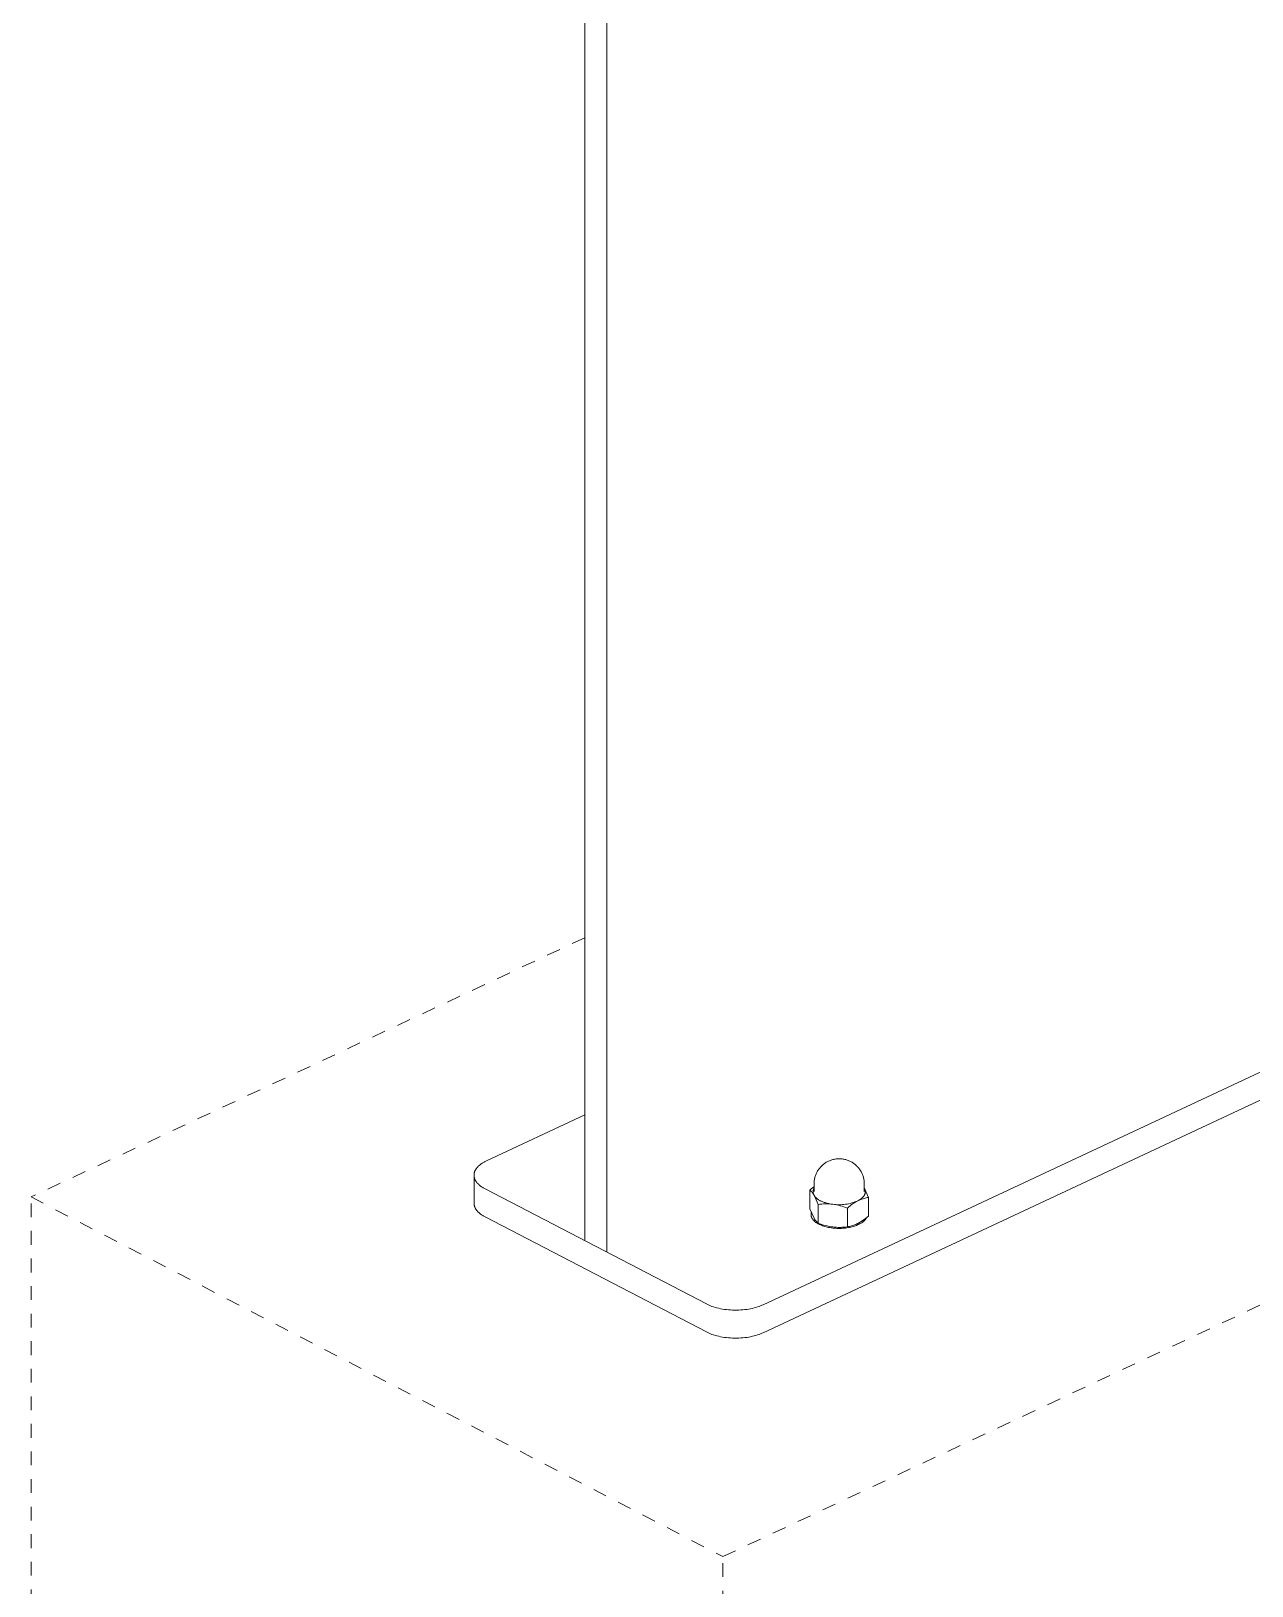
# Model space of a CAD drawing. Header units: inches. Extents: x -11 to 189, y -7 to 133.
# Drawn here: x 166.21 to 175.07, y 37.36 to 48.64 of the extents above; entities that cross this region are included whole.
import ezdxf

# ---------------------------------------------------------------- set-up
doc = ezdxf.new("R2010")
doc.units = ezdxf.units.IN
doc.linetypes.add('HIDDEN', pattern=[1.905, 1.27, -0.635])
doc.layers.add('ZANO_R', color=7, linetype='Continuous', lineweight=0)
doc.layers.add('ZANO_R_przerywana', color=250, linetype='HIDDEN', lineweight=0)

msp = doc.modelspace()

# ---------------------------------------------------------------- linework, layer by layer
at = {"layer": 'ZANO_R'}
for p, q in [((170.22603, 39.86345), (170.22603, 49.85815)), ((170.38663, 49.77465), (170.38663, 39.77995)), ((171.52165, 39.39885), (180.61835, 43.65811)), ((180.61835, 43.45518), (171.52165, 39.19592)), ((170.22603, 40.77599), (169.51411, 40.44265)), ((169.43487, 40.37854), (169.43593, 40.38029)), ((169.43593, 40.38029), (169.43704, 40.38204)), ((169.43704, 40.38204), (169.43818, 40.38377)), ((169.43818, 40.38377), (169.43937, 40.38549)), ((169.43937, 40.38549), (169.4406, 40.38721)), ((169.4406, 40.38721), (169.44187, 40.38891)), ((169.44187, 40.38891), (169.44319, 40.3906)), ((169.44319, 40.3906), (169.44454, 40.39228)), ((169.44454, 40.39228), (169.44736, 40.39559)), ((169.44736, 40.39559), (169.45033, 40.39886)), ((169.45033, 40.39886), (169.45345, 40.40207)), ((169.45345, 40.40207), (169.45672, 40.40523)), ((169.45672, 40.40523), (169.46012, 40.40833)), ((169.46012, 40.40833), (169.46365, 40.41137)), ((169.46365, 40.41137), (169.4673, 40.41434)), ((169.4673, 40.41434), (169.47108, 40.41725)), ((169.47108, 40.41725), (169.47497, 40.4201)), ((169.47497, 40.4201), (169.47897, 40.42288)), ((169.47897, 40.42288), (169.48306, 40.4256)), ((169.48306, 40.4256), (169.48726, 40.42824)), ((169.48726, 40.42824), (169.49154, 40.43082)), ((169.49154, 40.43082), (169.49591, 40.43333)), ((169.49591, 40.43333), (169.50036, 40.43576)), ((169.50036, 40.43576), (169.50488, 40.43813)), ((169.50488, 40.43813), (169.50946, 40.44043)), ((169.50946, 40.44043), (169.51411, 40.44265)), ((171.91954, 40.37503), (171.92311, 40.38029)), ((171.92311, 40.38029), (171.92687, 40.38543)), ((171.92687, 40.38543), (171.9308, 40.39043)), ((171.9308, 40.39043), (171.9349, 40.39528)), ((171.9349, 40.39528), (171.93916, 40.4)), ((171.93916, 40.4), (171.94359, 40.40456)), ((171.94359, 40.40456), (171.94818, 40.40896)), ((171.94818, 40.40896), (171.95291, 40.4132)), ((171.95291, 40.4132), (171.9578, 40.41728)), ((171.9578, 40.41728), (171.96282, 40.42118)), ((171.96282, 40.42118), (171.96797, 40.4249)), ((171.96797, 40.4249), (171.97325, 40.42844)), ((171.97325, 40.42844), (171.97865, 40.4318)), ((171.97865, 40.4318), (171.98417, 40.43496)), ((171.98417, 40.43496), (171.98979, 40.43793)), ((171.98979, 40.43793), (171.99551, 40.44071)), ((171.99551, 40.44071), (172.00132, 40.44328)), ((172.00132, 40.44328), (172.00722, 40.44565)), ((172.00722, 40.44565), (172.0132, 40.44781)), ((172.0132, 40.44781), (172.01926, 40.44976)), ((172.01926, 40.44976), (172.02537, 40.45149)), ((172.02537, 40.45149), (172.03154, 40.45302)), ((172.03154, 40.45302), (172.03777, 40.45432)), ((172.03777, 40.45432), (172.04403, 40.45541)), ((172.04403, 40.45541), (172.05033, 40.45628)), ((172.05033, 40.45628), (172.05665, 40.45693)), ((172.05665, 40.45693), (172.063, 40.45736)), ((172.063, 40.45736), (172.06935, 40.45757)), ((172.06935, 40.45757), (172.07571, 40.45756)), ((172.07571, 40.45756), (172.08206, 40.45732)), ((172.08206, 40.45732), (172.0884, 40.45686)), ((172.0884, 40.45686), (172.09473, 40.45618)), ((172.09474, 40.45618), (172.10095, 40.4553)), ((172.10095, 40.4553), (172.10713, 40.4542)), ((172.10713, 40.4542), (172.11327, 40.45289)), ((172.11327, 40.45289), (172.11936, 40.45136)), ((172.11936, 40.45136), (172.1254, 40.44963)), ((172.1254, 40.44963), (172.13137, 40.44769)), ((172.13137, 40.44769), (172.13727, 40.44555)), ((172.13727, 40.44555), (172.14309, 40.44321)), ((172.14309, 40.44321), (172.14883, 40.44067)), ((172.14883, 40.44067), (172.15448, 40.43793)), ((172.15448, 40.43793), (172.16003, 40.435)), ((172.16003, 40.435), (172.16547, 40.43187)), ((172.16547, 40.43187), (172.17081, 40.42857)), ((172.17081, 40.42857), (172.17603, 40.42508)), ((172.17603, 40.42508), (172.18112, 40.42141)), ((172.18112, 40.42141), (172.18609, 40.41757)), ((172.18609, 40.41757), (172.19092, 40.41356)), ((172.19092, 40.41356), (172.19561, 40.40939)), ((172.19561, 40.40939), (172.20015, 40.40506)), ((172.20015, 40.40506), (172.20454, 40.40058)), ((172.20454, 40.40058), (172.20878, 40.39594)), ((172.20878, 40.39594), (172.21285, 40.39117)), ((172.21285, 40.39117), (172.21675, 40.38625)), ((172.21675, 40.38625), (172.22049, 40.38121)), ((172.22049, 40.38121), (172.22405, 40.37603)), ((169.42322, 40.33831), (169.42324, 40.34017)), ((169.42324, 40.33645), (169.42322, 40.33831)), ((169.42322, 40.13537), (169.42322, 40.33827)), ((169.42324, 40.34017), (169.42332, 40.34204)), ((169.42331, 40.33459), (169.42324, 40.33645)), ((169.42344, 40.33273), (169.42331, 40.33459)), ((169.42332, 40.34204), (169.42344, 40.3439)), ((169.42344, 40.3439), (169.42361, 40.34576)), ((169.4236, 40.33087), (169.42344, 40.33273)), ((169.42382, 40.32901), (169.4236, 40.33087)), ((169.42361, 40.34576), (169.42383, 40.34762)), ((169.42409, 40.32716), (169.42382, 40.32901)), ((169.42383, 40.34762), (169.4241, 40.34948)), ((169.4244, 40.32531), (169.42409, 40.32716)), ((169.4241, 40.34948), (169.42442, 40.35133)), ((169.42477, 40.32346), (169.4244, 40.32531)), ((169.42442, 40.35133), (169.42479, 40.35318)), ((169.42518, 40.32162), (169.42477, 40.32346)), ((169.42479, 40.35318), (169.4252, 40.35503)), ((169.42564, 40.31978), (169.42518, 40.32162)), ((169.4252, 40.35503), (169.42567, 40.35687)), ((169.42614, 40.31795), (169.42564, 40.31978)), ((169.42567, 40.35687), (169.42618, 40.35871)), ((169.42669, 40.31612), (169.42614, 40.31795)), ((169.42618, 40.35871), (169.42674, 40.36055)), ((169.42729, 40.3143), (169.42669, 40.31612)), ((169.42674, 40.36055), (169.42734, 40.36238)), ((169.42794, 40.31248), (169.42729, 40.3143)), ((169.42734, 40.36238), (169.42799, 40.3642)), ((169.42863, 40.31067), (169.42794, 40.31248)), ((169.42799, 40.3642), (169.42869, 40.36602)), ((169.42937, 40.30887), (169.42863, 40.31067)), ((169.42869, 40.36602), (169.42944, 40.36783)), ((169.43015, 40.30707), (169.42937, 40.30887)), ((169.42944, 40.36783), (169.43023, 40.36964)), ((169.43098, 40.30529), (169.43015, 40.30707)), ((169.43023, 40.36964), (169.43107, 40.37143)), ((169.43186, 40.30351), (169.43098, 40.30529)), ((169.43107, 40.37143), (169.43195, 40.37322)), ((169.43277, 40.30174), (169.43186, 40.30351)), ((169.43195, 40.37322), (169.43288, 40.375)), ((169.43374, 40.29998), (169.43277, 40.30174)), ((169.43288, 40.375), (169.43385, 40.37678)), ((169.43474, 40.29822), (169.43374, 40.29998)), ((169.43385, 40.37678), (169.43487, 40.37854)), ((169.43579, 40.29648), (169.43474, 40.29822)), ((169.43688, 40.29475), (169.43579, 40.29648)), ((169.43801, 40.29303), (169.43688, 40.29475)), ((169.43918, 40.29132), (169.43801, 40.29303)), ((169.44039, 40.28962), (169.43918, 40.29132)), ((169.44165, 40.28793), (169.44039, 40.28962)), ((169.44294, 40.28626), (169.44165, 40.28793)), ((169.44427, 40.28459), (169.44294, 40.28626)), ((169.44704, 40.28131), (169.44427, 40.28459)), ((169.44997, 40.27807), (169.44704, 40.28131)), ((169.45303, 40.27489), (169.44997, 40.27807)), ((169.45624, 40.27176), (169.45303, 40.27489)), ((169.45957, 40.2687), (169.45624, 40.27176)), ((169.46304, 40.26569), (169.45957, 40.2687)), ((171.88985, 40.27531), (171.88995, 40.28149)), ((171.88985, 40.22128), (171.88985, 40.27531)), ((171.88995, 40.28149), (171.89027, 40.28765)), ((171.89027, 40.28765), (171.89079, 40.2938)), ((171.89079, 40.2938), (171.89152, 40.29993)), ((171.89152, 40.29993), (171.89246, 40.30604)), ((171.89246, 40.30604), (171.8936, 40.3121)), ((171.8936, 40.3121), (171.89495, 40.31813)), ((171.89495, 40.31813), (171.8965, 40.32411)), ((171.8965, 40.32411), (171.89825, 40.33003)), ((171.89825, 40.33003), (171.90021, 40.33588)), ((171.90021, 40.33588), (171.90235, 40.34167)), ((171.90235, 40.34167), (171.9047, 40.34738)), ((171.9047, 40.34738), (171.90724, 40.35301)), ((171.90724, 40.35301), (171.90996, 40.35855)), ((171.90996, 40.35855), (171.91296, 40.36415)), ((171.91296, 40.36415), (171.91616, 40.36965)), ((171.91616, 40.36965), (171.91954, 40.37503)), ((172.22405, 40.37603), (172.22742, 40.37074)), ((172.22742, 40.37074), (172.23062, 40.36534)), ((172.23062, 40.36534), (172.23362, 40.35983)), ((172.23362, 40.35983), (172.23644, 40.35422)), ((172.23644, 40.35422), (172.23906, 40.34851)), ((172.23906, 40.34851), (172.24148, 40.34272)), ((172.24148, 40.34272), (172.2437, 40.33685)), ((172.2437, 40.33685), (172.24572, 40.33091)), ((172.24572, 40.33091), (172.24753, 40.3249)), ((172.24753, 40.3249), (172.24913, 40.31883)), ((172.24913, 40.31883), (172.25053, 40.31271)), ((172.25053, 40.31271), (172.25171, 40.30654)), ((172.25171, 40.30654), (172.25268, 40.30034)), ((172.25268, 40.30034), (172.25343, 40.29411)), ((172.25343, 40.29411), (172.25397, 40.28786)), ((172.25397, 40.28786), (172.25429, 40.28159)), ((172.25429, 40.28159), (172.2544, 40.27531)), ((172.2544, 40.27531), (172.2544, 40.22128)), ((169.46662, 40.26275), (169.46304, 40.26569)), ((169.47031, 40.25986), (169.46662, 40.26275)), ((169.47412, 40.25705), (169.47031, 40.25986)), ((169.47803, 40.2543), (169.47412, 40.25705)), ((169.48203, 40.25161), (169.47803, 40.2543)), ((169.48613, 40.249), (169.48203, 40.25161)), ((169.49031, 40.24645), (169.48613, 40.249)), ((169.49457, 40.24397), (169.49031, 40.24645)), ((169.49891, 40.24156), (169.49457, 40.24397)), ((169.50331, 40.23922), (169.49891, 40.24156)), ((169.50331, 40.23922), (171.10935, 39.40418)), ((171.8697, 40.23834), (171.85993, 40.23003)), ((171.85993, 40.23003), (171.85993, 40.09459)), ((171.85993, 40.23003), (171.86318, 40.22712)), ((171.86318, 40.22712), (171.86633, 40.22411)), ((171.86633, 40.22411), (171.86938, 40.221)), ((171.86938, 40.221), (171.87233, 40.21778)), ((171.87968, 40.24641), (171.8697, 40.23834)), ((171.87233, 40.21778), (171.87516, 40.21447)), ((171.87516, 40.21447), (171.87789, 40.21107)), ((171.87789, 40.21107), (171.88049, 40.20758)), ((171.88985, 40.25423), (171.87968, 40.24641)), ((171.88049, 40.20758), (171.88298, 40.204)), ((171.88256, 40.21838), (171.88259, 40.22006)), ((171.88258, 40.2167), (171.88256, 40.21838)), ((171.88266, 40.21502), (171.88258, 40.2167)), ((171.88259, 40.22006), (171.88268, 40.22174)), ((171.8828, 40.21334), (171.88266, 40.21502)), ((171.88268, 40.22174), (171.88283, 40.22341)), ((171.883, 40.21167), (171.8828, 40.21334)), ((171.88283, 40.22341), (171.88304, 40.22508)), ((171.88298, 40.204), (171.88535, 40.20034)), ((171.88326, 40.21001), (171.883, 40.21167)), ((171.88304, 40.22508), (171.8833, 40.22674)), ((171.88357, 40.20836), (171.88326, 40.21001)), ((171.8833, 40.22674), (171.88362, 40.22839)), ((171.88394, 40.20671), (171.88357, 40.20836)), ((171.88362, 40.22839), (171.884, 40.23003)), ((171.88436, 40.20509), (171.88394, 40.20671)), ((171.884, 40.23003), (171.88443, 40.23166)), ((171.88484, 40.20348), (171.88436, 40.20509)), ((171.88443, 40.23166), (171.88492, 40.23327)), ((171.88538, 40.20188), (171.88484, 40.20348)), ((171.88492, 40.23327), (171.88547, 40.23486)), ((171.88535, 40.20034), (171.88759, 40.1966)), ((171.88597, 40.20031), (171.88538, 40.20188)), ((171.88547, 40.23486), (171.88606, 40.23643)), ((171.88661, 40.19875), (171.88597, 40.20031)), ((171.88606, 40.23643), (171.88672, 40.23798)), ((171.88731, 40.19722), (171.88661, 40.19875)), ((171.88672, 40.23798), (171.88742, 40.23951)), ((171.88806, 40.19572), (171.88731, 40.19722)), ((171.88742, 40.23951), (171.88818, 40.24101)), ((171.88759, 40.1966), (171.88971, 40.19279)), ((171.88886, 40.19424), (171.88806, 40.19572)), ((171.88818, 40.24101), (171.88899, 40.24248)), ((171.88971, 40.19279), (171.88886, 40.19424)), ((171.88899, 40.24248), (171.88985, 40.24393)), ((171.89054, 40.19138), (171.88971, 40.19279)), ((171.88971, 40.19279), (171.91949, 40.1261)), ((171.89142, 40.18998), (171.89054, 40.19138)), ((171.89234, 40.18857), (171.89142, 40.18998)), ((171.89332, 40.18717), (171.89234, 40.18857)), ((171.89434, 40.18577), (171.89332, 40.18717)), ((171.89541, 40.18438), (171.89434, 40.18577)), ((171.89654, 40.18298), (171.89541, 40.18438)), ((171.89771, 40.1816), (171.89654, 40.18298)), ((171.89893, 40.18021), (171.89771, 40.1816)), ((171.9002, 40.17884), (171.89893, 40.18021)), ((171.90151, 40.17747), (171.9002, 40.17884)), ((171.90288, 40.1761), (171.90151, 40.17747)), ((171.9043, 40.17475), (171.90288, 40.1761)), ((171.90576, 40.1734), (171.9043, 40.17475)), ((171.90727, 40.17206), (171.90576, 40.1734)), ((171.90883, 40.17073), (171.90727, 40.17206)), ((171.91044, 40.16941), (171.90883, 40.17073)), ((171.9121, 40.1681), (171.91044, 40.16941)), ((171.91555, 40.16551), (171.9121, 40.1681)), ((171.91918, 40.16298), (171.91555, 40.16551)), ((171.92299, 40.16049), (171.91918, 40.16298)), ((171.92698, 40.15807), (171.92299, 40.16049)), ((171.93114, 40.15571), (171.92698, 40.15807)), ((171.93546, 40.15342), (171.93114, 40.15571)), ((172.208, 40.15301), (172.21523, 40.15653)), ((172.21208, 40.15515), (172.208, 40.15301)), ((172.21606, 40.15737), (172.21208, 40.15515)), ((172.21523, 40.15653), (172.22256, 40.15981)), ((172.21991, 40.15966), (172.21606, 40.15737)), ((172.22365, 40.16203), (172.21991, 40.15966)), ((172.22256, 40.15981), (172.23, 40.16285)), ((172.22724, 40.16447), (172.22365, 40.16203)), ((172.2307, 40.16699), (172.22724, 40.16447)), ((172.23, 40.16285), (172.23754, 40.16563)), ((172.23238, 40.16827), (172.2307, 40.16699)), ((172.23401, 40.16957), (172.23238, 40.16827)), ((172.23561, 40.17088), (172.23401, 40.16957)), ((172.23716, 40.17222), (172.23561, 40.17088)), ((172.23867, 40.17356), (172.23716, 40.17222)), ((172.23754, 40.16563), (172.24517, 40.16817)), ((172.24015, 40.17493), (172.23867, 40.17356)), ((172.24157, 40.1763), (172.24015, 40.17493)), ((172.24296, 40.17769), (172.24157, 40.1763)), ((172.2443, 40.1791), (172.24296, 40.17769)), ((172.24559, 40.18051), (172.2443, 40.1791)), ((172.24517, 40.16817), (172.25287, 40.17045)), ((172.24684, 40.18194), (172.24559, 40.18051)), ((172.24804, 40.18339), (172.24684, 40.18194)), ((172.2492, 40.18484), (172.24804, 40.18339)), ((172.2503, 40.1863), (172.2492, 40.18484)), ((172.25136, 40.18777), (172.2503, 40.1863)), ((172.25237, 40.18926), (172.25136, 40.18777)), ((172.25332, 40.19075), (172.25237, 40.18926)), ((172.25287, 40.17045), (172.26065, 40.17248)), ((172.25423, 40.19225), (172.25332, 40.19075)), ((172.25509, 40.19376), (172.25423, 40.19225)), ((172.2544, 40.24393), (172.25454, 40.24369)), ((172.25454, 40.24369), (172.25533, 40.24227)), ((172.25589, 40.19527), (172.25509, 40.19376)), ((172.25533, 40.24227), (172.25607, 40.24085)), ((172.25665, 40.1968), (172.25589, 40.19527)), ((172.25607, 40.24085), (172.25677, 40.23941)), ((172.28432, 40.17699), (172.25612, 40.24088)), ((172.25735, 40.19832), (172.25665, 40.1968)), ((172.25677, 40.23941), (172.25743, 40.23797)), ((172.258, 40.19985), (172.25735, 40.19832)), ((172.25743, 40.23797), (172.25804, 40.23651)), ((172.25859, 40.20139), (172.258, 40.19985)), ((172.25804, 40.23651), (172.25861, 40.23504)), ((172.25914, 40.20293), (172.25859, 40.20139)), ((172.25861, 40.23504), (172.25913, 40.23357)), ((172.25913, 40.23357), (172.2596, 40.23208)), ((172.25963, 40.20448), (172.25914, 40.20293)), ((172.2596, 40.23208), (172.26003, 40.23059)), ((172.26007, 40.20602), (172.25963, 40.20448)), ((172.26003, 40.23059), (172.26041, 40.22909)), ((172.26046, 40.20757), (172.26007, 40.20602)), ((172.26041, 40.22909), (172.26075, 40.22758)), ((172.26079, 40.20912), (172.26046, 40.20757)), ((172.26065, 40.17248), (172.26849, 40.17424)), ((172.26075, 40.22758), (172.26103, 40.22607)), ((172.26107, 40.21067), (172.26079, 40.20912)), ((172.26103, 40.22607), (172.26126, 40.22455)), ((172.2613, 40.21222), (172.26107, 40.21067)), ((172.26126, 40.22455), (172.26145, 40.22302)), ((172.26148, 40.21377), (172.2613, 40.21222)), ((172.26145, 40.22302), (172.26158, 40.22149)), ((172.2616, 40.21532), (172.26148, 40.21377)), ((172.26158, 40.22149), (172.26166, 40.21995)), ((172.26167, 40.21687), (172.2616, 40.21532)), ((172.26166, 40.21995), (172.26169, 40.21841)), ((172.26169, 40.21841), (172.26167, 40.21687)), ((172.26849, 40.17424), (172.27638, 40.17575)), ((172.27638, 40.17575), (172.28432, 40.17699)), ((172.28432, 40.04156), (172.28432, 40.17699)), ((169.42324, 40.13357), (169.42322, 40.13537)), ((169.42331, 40.13177), (169.42324, 40.13357)), ((169.42342, 40.12997), (169.42331, 40.13177)), ((169.42358, 40.12816), (169.42342, 40.12997)), ((169.42379, 40.12637), (169.42358, 40.12816)), ((169.42404, 40.12457), (169.42379, 40.12637)), ((169.42433, 40.12278), (169.42404, 40.12457)), ((169.42467, 40.12099), (169.42433, 40.12278)), ((169.42506, 40.1192), (169.42467, 40.12099)), ((169.42549, 40.11742), (169.42506, 40.1192)), ((169.42596, 40.11564), (169.42549, 40.11742)), ((169.42648, 40.11387), (169.42596, 40.11564)), ((169.42705, 40.1121), (169.42648, 40.11387)), ((169.42765, 40.11034), (169.42705, 40.1121)), ((169.4283, 40.10858), (169.42765, 40.11034)), ((169.429, 40.10683), (169.4283, 40.10858)), ((169.42973, 40.10509), (169.429, 40.10683)), ((169.43051, 40.10335), (169.42973, 40.10509)), ((169.43133, 40.10163), (169.43051, 40.10335)), ((169.4322, 40.0999), (169.43133, 40.10163)), ((169.4331, 40.09819), (169.4322, 40.0999)), ((169.43404, 40.09649), (169.4331, 40.09819)), ((169.43503, 40.0948), (169.43404, 40.09649)), ((169.43606, 40.09311), (169.43503, 40.0948)), ((169.43712, 40.09144), (169.43606, 40.09311)), ((169.43822, 40.08977), (169.43712, 40.09144)), ((169.43937, 40.08812), (169.43822, 40.08977)), ((169.44055, 40.08647), (169.43937, 40.08812)), ((169.44176, 40.08484), (169.44055, 40.08647)), ((169.44302, 40.08322), (169.44176, 40.08484)), ((169.44564, 40.08001), (169.44302, 40.08322)), ((169.4484, 40.07684), (169.44564, 40.08001)), ((169.45129, 40.07373), (169.4484, 40.07684)), ((169.45432, 40.07067), (169.45129, 40.07373)), ((169.45747, 40.06767), (169.45432, 40.07067)), ((169.46075, 40.06472), (169.45747, 40.06767)), ((169.46414, 40.06182), (169.46075, 40.06472)), ((169.46765, 40.05899), (169.46414, 40.06182)), ((169.47125, 40.05622), (169.46765, 40.05899)), ((169.47497, 40.0535), (169.47125, 40.05622)), ((169.47877, 40.05085), (169.47497, 40.0535)), ((169.48267, 40.04826), (169.47877, 40.05085)), ((169.48665, 40.04574), (169.48267, 40.04826)), ((169.49071, 40.04328), (169.48665, 40.04574)), ((169.49484, 40.04088), (169.49071, 40.04328)), ((171.88971, 40.0279), (171.85993, 40.09459)), ((171.86797, 40.05347), (171.868, 40.05497)), ((171.86799, 40.05197), (171.86797, 40.05347)), ((171.86806, 40.05047), (171.86799, 40.05197)), ((171.868, 40.05497), (171.86807, 40.05646)), ((171.86817, 40.04897), (171.86806, 40.05047)), ((171.86807, 40.05646), (171.86819, 40.05796)), ((171.86832, 40.04748), (171.86817, 40.04897)), ((171.86819, 40.05796), (171.86835, 40.05946)), ((171.86852, 40.04599), (171.86832, 40.04748)), ((171.86835, 40.05946), (171.86856, 40.06095)), ((171.86876, 40.0445), (171.86852, 40.04599)), ((171.86856, 40.06095), (171.86881, 40.06244)), ((171.86905, 40.04301), (171.86876, 40.0445)), ((171.86881, 40.06244), (171.8691, 40.06393)), ((171.86938, 40.04153), (171.86905, 40.04301)), ((171.8691, 40.06393), (171.86945, 40.06542)), ((171.86945, 40.06542), (171.86983, 40.0669)), ((171.86983, 40.0669), (171.87026, 40.06838)), ((171.91949, 40.1261), (171.93268, 40.1278)), ((171.91949, 39.99066), (171.91949, 40.1261)), ((171.93268, 40.1278), (171.94592, 40.12907)), ((171.93994, 40.1512), (171.93546, 40.15342)), ((171.94456, 40.14905), (171.93994, 40.1512)), ((171.94932, 40.14698), (171.94456, 40.14905)), ((171.94592, 40.12907), (171.95919, 40.1299)), ((171.95422, 40.145), (171.94932, 40.14698)), ((171.95924, 40.1431), (171.95422, 40.145)), ((171.95919, 40.1299), (171.97249, 40.1303)), ((171.96437, 40.14128), (171.95924, 40.1431)), ((171.96961, 40.13956), (171.96437, 40.14128)), ((171.97495, 40.13793), (171.96961, 40.13956)), ((171.97249, 40.1303), (171.98579, 40.13027)), ((171.98036, 40.13639), (171.97495, 40.13793)), ((171.98586, 40.13495), (171.98036, 40.13639)), ((171.98579, 40.13027), (171.99908, 40.1298)), ((171.99142, 40.1336), (171.98586, 40.13495)), ((171.99703, 40.13235), (171.99142, 40.1336)), ((172.00269, 40.1312), (171.99703, 40.13235)), ((171.99908, 40.1298), (172.01235, 40.1289)), ((172.01411, 40.12919), (172.00269, 40.1312)), ((172.01235, 40.1289), (172.02558, 40.12757)), ((172.02558, 40.12757), (172.01411, 40.12919)), ((172.03716, 40.12613), (172.02558, 40.12757)), ((172.02558, 40.12757), (172.03918, 40.1255)), ((172.04877, 40.12511), (172.03716, 40.12613)), ((172.03918, 40.1255), (172.0527, 40.12302)), ((172.06042, 40.12449), (172.04877, 40.12511)), ((172.0527, 40.12302), (172.06614, 40.12012)), ((172.07208, 40.12427), (172.06042, 40.12449)), ((172.06614, 40.12012), (172.07949, 40.11682)), ((172.08374, 40.12446), (172.07208, 40.12427)), ((172.07949, 40.11682), (172.09273, 40.11311)), ((172.09539, 40.12506), (172.08374, 40.12446)), ((172.09273, 40.11311), (172.10585, 40.109)), ((172.107, 40.12607), (172.09539, 40.12506)), ((172.10585, 40.109), (172.11884, 40.10449)), ((172.11858, 40.12748), (172.107, 40.12607)), ((172.1301, 40.12929), (172.11858, 40.12748)), ((172.11884, 40.10449), (172.13168, 40.09958)), ((172.14155, 40.1315), (172.1301, 40.12929)), ((172.13168, 40.09958), (172.14175, 40.10833)), ((172.13168, 39.96415), (172.13168, 40.09958)), ((172.15292, 40.13411), (172.14155, 40.1315)), ((172.14175, 40.10833), (172.15212, 40.11673)), ((172.15212, 40.11673), (172.16278, 40.12476)), ((172.16418, 40.13712), (172.15292, 40.13411)), ((172.16278, 40.12476), (172.17371, 40.13241)), ((172.17534, 40.14052), (172.16418, 40.13712)), ((172.17371, 40.13241), (172.1849, 40.13968)), ((172.18637, 40.1443), (172.17534, 40.14052)), ((172.1849, 40.13968), (172.19633, 40.14655)), ((172.19726, 40.14847), (172.18637, 40.1443)), ((172.19633, 40.14655), (172.208, 40.15301)), ((172.208, 40.15301), (172.19726, 40.14847)), ((169.49904, 40.03855), (169.49484, 40.04088)), ((169.50331, 40.03628), (169.49904, 40.03855)), ((171.10935, 39.20124), (169.50331, 40.03628)), ((171.86976, 40.04005), (171.86938, 40.04153)), ((171.87018, 40.03858), (171.86976, 40.04005)), ((171.87065, 40.03711), (171.87018, 40.03858)), ((171.87115, 40.03565), (171.87065, 40.03711)), ((171.8717, 40.03419), (171.87115, 40.03565)), ((171.87229, 40.03274), (171.8717, 40.03419)), ((171.87293, 40.03129), (171.87229, 40.03274)), ((171.8736, 40.02986), (171.87293, 40.03129)), ((171.87432, 40.02843), (171.8736, 40.02986)), ((171.87508, 40.02701), (171.87432, 40.02843)), ((171.87588, 40.0256), (171.87508, 40.02701)), ((171.87671, 40.02419), (171.87588, 40.0256)), ((171.87759, 40.0228), (171.87671, 40.02419)), ((171.8785, 40.02142), (171.87759, 40.0228)), ((171.87946, 40.02004), (171.8785, 40.02142)), ((171.88045, 40.01868), (171.87946, 40.02004)), ((171.88147, 40.01733), (171.88045, 40.01868)), ((171.88254, 40.01599), (171.88147, 40.01733)), ((171.88363, 40.01466), (171.88254, 40.01599)), ((171.88477, 40.01334), (171.88363, 40.01466)), ((171.88594, 40.01204), (171.88477, 40.01334)), ((171.88714, 40.01074), (171.88594, 40.01204)), ((171.88837, 40.00946), (171.88714, 40.01074)), ((171.88963, 40.0082), (171.88837, 40.00946)), ((171.89226, 40.0057), (171.88963, 40.0082)), ((171.89182, 40.02409), (171.88971, 40.0279)), ((171.89407, 40.02035), (171.89182, 40.02409)), ((171.895, 40.00326), (171.89226, 40.0057)), ((171.89643, 40.01669), (171.89407, 40.02035)), ((171.89786, 40.00088), (171.895, 40.00326)), ((171.89892, 40.01311), (171.89643, 40.01669)), ((171.90082, 39.99856), (171.89786, 40.00088)), ((171.90153, 40.00962), (171.89892, 40.01311)), ((171.90388, 39.99629), (171.90082, 39.99856)), ((171.90425, 40.00622), (171.90153, 40.00962)), ((171.90704, 39.99409), (171.90388, 39.99629)), ((171.90709, 40.0029), (171.90425, 40.00622)), ((171.91029, 39.99195), (171.90704, 39.99409)), ((171.91003, 39.99969), (171.90709, 40.0029)), ((171.91308, 39.99658), (171.91003, 39.99969)), ((171.91362, 39.98987), (171.91029, 39.99195)), ((171.91623, 39.99357), (171.91308, 39.99658)), ((171.91702, 39.98785), (171.91362, 39.98987)), ((171.91949, 39.99066), (171.91623, 39.99357)), ((171.9205, 39.9859), (171.91702, 39.98785)), ((171.93233, 39.98576), (171.91949, 39.99066)), ((171.92404, 39.98401), (171.9205, 39.9859)), ((171.92404, 39.98401), (171.92991, 39.98676)), ((171.92719, 39.98241), (171.92404, 39.98401)), ((171.9263, 39.98285), (171.9263, 39.98809)), ((171.93045, 39.98082), (171.92719, 39.98241)), ((171.93727, 39.97773), (171.93045, 39.98082)), ((171.94532, 39.98125), (171.93233, 39.98576)), ((171.94448, 39.97474), (171.93727, 39.97773)), ((171.95208, 39.97188), (171.94448, 39.97474)), ((171.95844, 39.97713), (171.94532, 39.98125)), ((171.96007, 39.96915), (171.95208, 39.97188)), ((171.97168, 39.97343), (171.95844, 39.97713)), ((171.96842, 39.96658), (171.96007, 39.96915)), ((171.97713, 39.96419), (171.96842, 39.96658)), ((171.98503, 39.97012), (171.97168, 39.97343)), ((171.98616, 39.96199), (171.97713, 39.96419)), ((171.99847, 39.96723), (171.98503, 39.97012)), ((171.99551, 39.95998), (171.98616, 39.96199)), ((172.00513, 39.9582), (171.99551, 39.95998)), ((172.01199, 39.96475), (171.99847, 39.96723)), ((172.01499, 39.95665), (172.00513, 39.9582)), ((172.02558, 39.96268), (172.01199, 39.96475)), ((172.02508, 39.95533), (172.01499, 39.95665)), ((172.03534, 39.95427), (172.02508, 39.95533)), ((172.03882, 39.96134), (172.02558, 39.96268)), ((172.04573, 39.95347), (172.03534, 39.95427)), ((172.05209, 39.96044), (172.03882, 39.96134)), ((172.05623, 39.95293), (172.04573, 39.95347)), ((172.06538, 39.95997), (172.05209, 39.96044)), ((172.06678, 39.95266), (172.05623, 39.95293)), ((172.07868, 39.95994), (172.06538, 39.95997)), ((172.07735, 39.95265), (172.06678, 39.95266)), ((172.08566, 39.96005), (172.0724, 39.95982)), ((172.08789, 39.95292), (172.07735, 39.95265)), ((172.09198, 39.96034), (172.07868, 39.95994)), ((172.09891, 39.96075), (172.08566, 39.96005)), ((172.09835, 39.95346), (172.08789, 39.95292)), ((172.10525, 39.96118), (172.09198, 39.96034)), ((172.10871, 39.95425), (172.09835, 39.95346)), ((172.11849, 39.96245), (172.10525, 39.96118)), ((172.11892, 39.9553), (172.10871, 39.95425)), ((172.13168, 39.96415), (172.11849, 39.96245)), ((172.12894, 39.9566), (172.11892, 39.9553)), ((172.13874, 39.95813), (172.12894, 39.9566)), ((172.13962, 39.96539), (172.13168, 39.96415)), ((172.14828, 39.95989), (172.13874, 39.95813)), ((172.14751, 39.9669), (172.13962, 39.96539)), ((172.15535, 39.96867), (172.14751, 39.9669)), ((172.15753, 39.96186), (172.14828, 39.95989)), ((172.16313, 39.97069), (172.15535, 39.96867)), ((172.16648, 39.96403), (172.15753, 39.96186)), ((172.17084, 39.97297), (172.16313, 39.97069)), ((172.1751, 39.96637), (172.16648, 39.96403)), ((172.17846, 39.97551), (172.17084, 39.97297)), ((172.18336, 39.96889), (172.1751, 39.96637)), ((172.186, 39.97829), (172.17846, 39.97551)), ((172.19126, 39.97155), (172.18336, 39.96889)), ((172.19344, 39.98133), (172.186, 39.97829)), ((172.19878, 39.97435), (172.19126, 39.97155)), ((172.20078, 39.98461), (172.19344, 39.98133)), ((172.20591, 39.97727), (172.19878, 39.97435)), ((172.208, 39.98813), (172.20078, 39.98461)), ((172.20264, 39.98549), (172.21265, 39.98028)), ((172.21265, 39.98028), (172.20591, 39.97727)), ((172.21967, 39.9946), (172.208, 39.98813)), ((172.21752, 39.98264), (172.21265, 39.98028)), ((172.22228, 39.98511), (172.21752, 39.98264)), ((172.21795, 39.99344), (172.21795, 39.98285)), ((172.23111, 40.00147), (172.21967, 39.9946)), ((172.22694, 39.98769), (172.22228, 39.98511)), ((172.23146, 39.99037), (172.22694, 39.98769)), ((172.2423, 40.00873), (172.23111, 40.00147)), ((172.23584, 39.99317), (172.23146, 39.99037)), ((172.23797, 39.99461), (172.23584, 39.99317)), ((172.24007, 39.99608), (172.23797, 39.99461)), ((172.24212, 39.99757), (172.24007, 39.99608)), ((172.24412, 39.99909), (172.24212, 39.99757)), ((172.25323, 40.01638), (172.2423, 40.00873)), ((172.24608, 40.00063), (172.24412, 39.99909)), ((172.24799, 40.0022), (172.24608, 40.00063)), ((172.24986, 40.00379), (172.24799, 40.0022)), ((172.25167, 40.00541), (172.24986, 40.00379)), ((172.25343, 40.00704), (172.25167, 40.00541)), ((172.26388, 40.02441), (172.25323, 40.01638)), ((172.25513, 40.00871), (172.25343, 40.00704)), ((172.25678, 40.01039), (172.25513, 40.00871)), ((172.25837, 40.0121), (172.25678, 40.01039)), ((172.2599, 40.01382), (172.25837, 40.0121)), ((172.26137, 40.01557), (172.2599, 40.01382)), ((172.26278, 40.01734), (172.26137, 40.01557)), ((172.26413, 40.01912), (172.26278, 40.01734)), ((172.27425, 40.03281), (172.26388, 40.02441)), ((172.26541, 40.02092), (172.26413, 40.01912)), ((172.26662, 40.02274), (172.26541, 40.02092)), ((172.26777, 40.02458), (172.26662, 40.02274)), ((172.26885, 40.02643), (172.26777, 40.02458)), ((172.26986, 40.02829), (172.26885, 40.02643)), ((172.2708, 40.03017), (172.26986, 40.02829)), ((172.28432, 40.04156), (172.27425, 40.03281)), ((171.11386, 39.40189), (171.10935, 39.40418)), ((171.11851, 39.39963), (171.11386, 39.40189)), ((171.12824, 39.3952), (171.11851, 39.39963)), ((171.13855, 39.39093), (171.12824, 39.3952)), ((171.14941, 39.38684), (171.13855, 39.39093)), ((171.16082, 39.38295), (171.14941, 39.38684)), ((171.17275, 39.37928), (171.16082, 39.38295)), ((171.18519, 39.37586), (171.17275, 39.37928)), ((171.1981, 39.37271), (171.18519, 39.37586)), ((171.21144, 39.36985), (171.1981, 39.37271)), ((171.22519, 39.36731), (171.21144, 39.36985)), ((171.23928, 39.36509), (171.22519, 39.36731)), ((171.25369, 39.36321), (171.23928, 39.36509)), ((171.40206, 39.36502), (171.38775, 39.36317)), ((171.41606, 39.36721), (171.40206, 39.36502)), ((171.42969, 39.36972), (171.41606, 39.36721)), ((171.44291, 39.37253), (171.42969, 39.36972)), ((171.45569, 39.37563), (171.44291, 39.37253)), ((171.468, 39.37898), (171.45569, 39.37563)), ((171.47981, 39.38257), (171.468, 39.37898)), ((171.49109, 39.38638), (171.47981, 39.38257)), ((171.50183, 39.39038), (171.49109, 39.38638)), ((171.51202, 39.39454), (171.50183, 39.39038)), ((171.52165, 39.39885), (171.51202, 39.39454)), ((171.26834, 39.36169), (171.25369, 39.36321)), ((171.2832, 39.36054), (171.26834, 39.36169)), ((171.29819, 39.35977), (171.2832, 39.36054)), ((171.31327, 39.35939), (171.29819, 39.35977)), ((171.32836, 39.35938), (171.31327, 39.35939)), ((171.34342, 39.35977), (171.32836, 39.35938)), ((171.35837, 39.36053), (171.34342, 39.35977)), ((171.37317, 39.36167), (171.35837, 39.36053)), ((171.38775, 39.36317), (171.37317, 39.36167)), ((171.11386, 39.19895), (171.10935, 39.20124)), ((171.11851, 39.19669), (171.11386, 39.19895)), ((171.12824, 39.19226), (171.11851, 39.19669)), ((171.13855, 39.188), (171.12824, 39.19226)), ((171.14941, 39.1839), (171.13855, 39.188)), ((171.16082, 39.18001), (171.14941, 39.1839)), ((171.17275, 39.17635), (171.16082, 39.18001)), ((171.18519, 39.17293), (171.17275, 39.17635)), ((171.1981, 39.16978), (171.18519, 39.17293)), ((171.21144, 39.16692), (171.1981, 39.16978)), ((171.22519, 39.16437), (171.21144, 39.16692)), ((171.23928, 39.16215), (171.22519, 39.16437)), ((171.25369, 39.16027), (171.23928, 39.16215)), ((171.26834, 39.15875), (171.25369, 39.16027)), ((171.2832, 39.15761), (171.26834, 39.15875)), ((171.29819, 39.15683), (171.2832, 39.15761)), ((171.31327, 39.15645), (171.29819, 39.15683)), ((171.32836, 39.15644), (171.31327, 39.15645)), ((171.34342, 39.15683), (171.32836, 39.15644)), ((171.35837, 39.15759), (171.34342, 39.15683)), ((171.37317, 39.15873), (171.35837, 39.15759)), ((171.38775, 39.16023), (171.37317, 39.15873)), ((171.40206, 39.16208), (171.38775, 39.16023)), ((171.41606, 39.16427), (171.40206, 39.16208)), ((171.42969, 39.16678), (171.41606, 39.16427)), ((171.44291, 39.1696), (171.42969, 39.16678)), ((171.45569, 39.17269), (171.44291, 39.1696)), ((171.468, 39.17604), (171.45569, 39.17269)), ((171.47981, 39.17963), (171.468, 39.17604)), ((171.49109, 39.18344), (171.47981, 39.17963)), ((171.50183, 39.18744), (171.49109, 39.18344)), ((171.51202, 39.1916), (171.50183, 39.18744)), ((171.52165, 39.19592), (171.51202, 39.1916))]:
    msp.add_line(p, q, dxfattribs=at)
at = {"layer": 'ZANO_R_przerywana', "ltscale": 0.05}
for p, q in [((171.22913, 37.57112), (183.9222, 43.51428)), ((170.22603, 42.06088), (166.21026, 40.18061)), ((166.21026, 40.18061), (171.22913, 37.57112)), ((166.21026, 30.03371), (166.21026, 40.18061)), ((171.22913, 27.42422), (171.22913, 37.57112))]:
    msp.add_line(p, q, dxfattribs=at)

doc.saveas('drawing.dxf')
